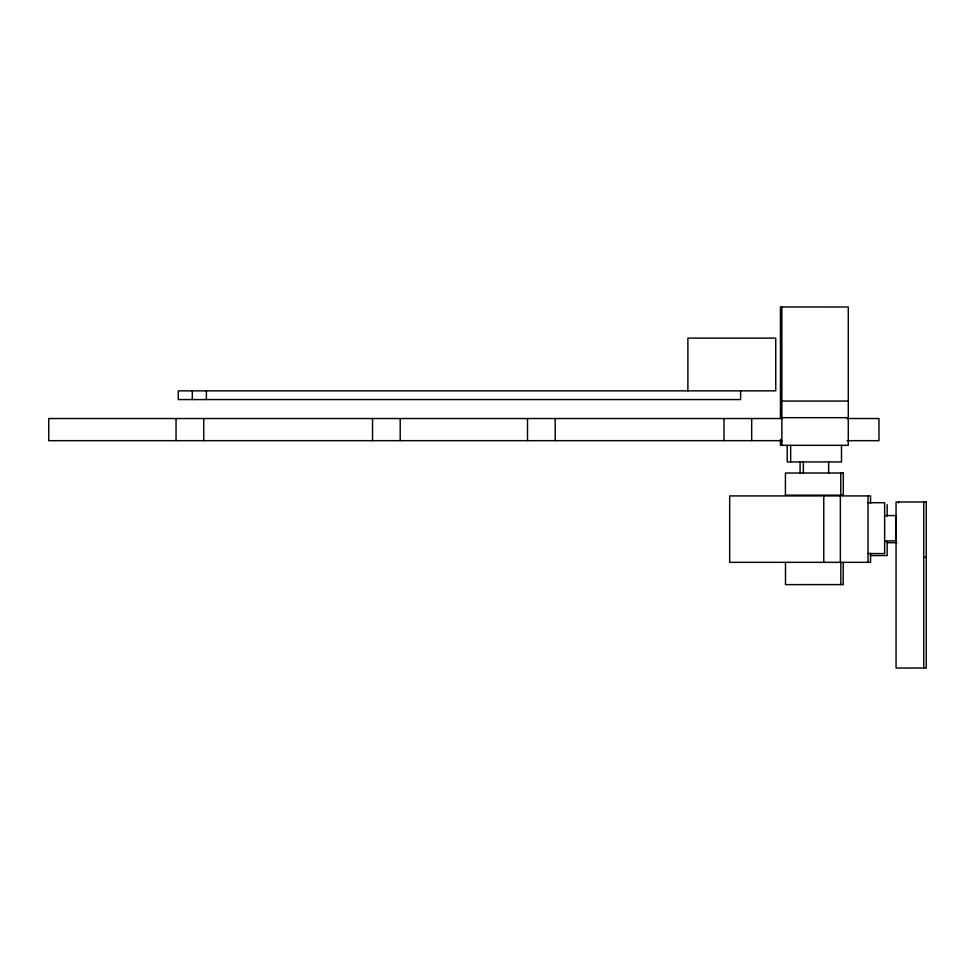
<?xml version="1.0" encoding="UTF-8"?>
<svg xmlns="http://www.w3.org/2000/svg" width="975" height="975" viewBox="0 0 975 975"><rect width="100%" height="100%" fill="white"/><g stroke="black" fill="none" stroke-linecap="round" stroke-linejoin="round"><path stroke-width="1.46" d="M781.865 401.066L848.287 401.066M781.865 417.678L848.287 417.678M782.352 418.531L48.75 418.531L48.75 440.663L782.352 440.663M847.153 418.531L878.975 418.531L878.975 440.663L847.153 440.663M868.03 502.722L884.642 502.722L884.642 553.568L868.03 553.568M884.642 515.568L895.708 515.568L895.708 540.881L884.642 540.881M887.165 542.697L896.842 542.697M870.553 555.543L887.165 555.543L887.165 541.661M923.337 557.322L926.25 557.322M923.727 501.991L923.727 668.033M898.572 501.979L898.572 502.917M887.165 504.697L887.165 516.238M870.553 503.466L870.553 495.922L729.666 495.922L729.666 562.343L870.553 562.331L870.553 553.276M868.03 495.922L868.03 562.343M843.229 562.477L843.229 584.61L785.497 584.622L785.497 562.49M841.498 445.343L841.498 461.955L787.227 461.943L787.227 445.331M840.779 473.021L840.779 495.166M840.84 562.49L840.84 584.622M840.365 495.922L840.365 562.343M828.64 461.955L828.64 473.021M823.753 495.922L823.753 562.343M803.339 461.955L803.339 473.021M800.085 461.943L800.085 473.009M790.652 445.343L790.652 461.955M781.865 306.979L781.865 445.343M780.439 417.666L780.439 306.967L848.287 306.979L848.287 445.343L780.439 445.331L780.439 439.506M751.676 418.531L751.676 440.663M740.61 390.853L740.61 399.567L178.267 399.567L178.267 390.853L775.747 390.853L775.747 338.13L687.887 338.13L687.887 390.853M723.998 418.531L723.998 440.663M555.189 418.531L555.189 440.663M527.512 418.531L527.512 440.663M400.213 418.531L400.213 440.663M372.535 418.531L372.535 440.663M206.383 390.853L206.383 399.567M203.726 418.531L203.726 440.663M192.319 390.853L192.319 399.567M176.048 418.531L176.048 440.663M843.302 473.009L785.423 473.021L785.423 495.166L843.302 495.154L843.302 473.009M926.25 501.979L896.062 501.991L896.062 668.033L926.25 668.021L926.25 501.979"/></g></svg>
